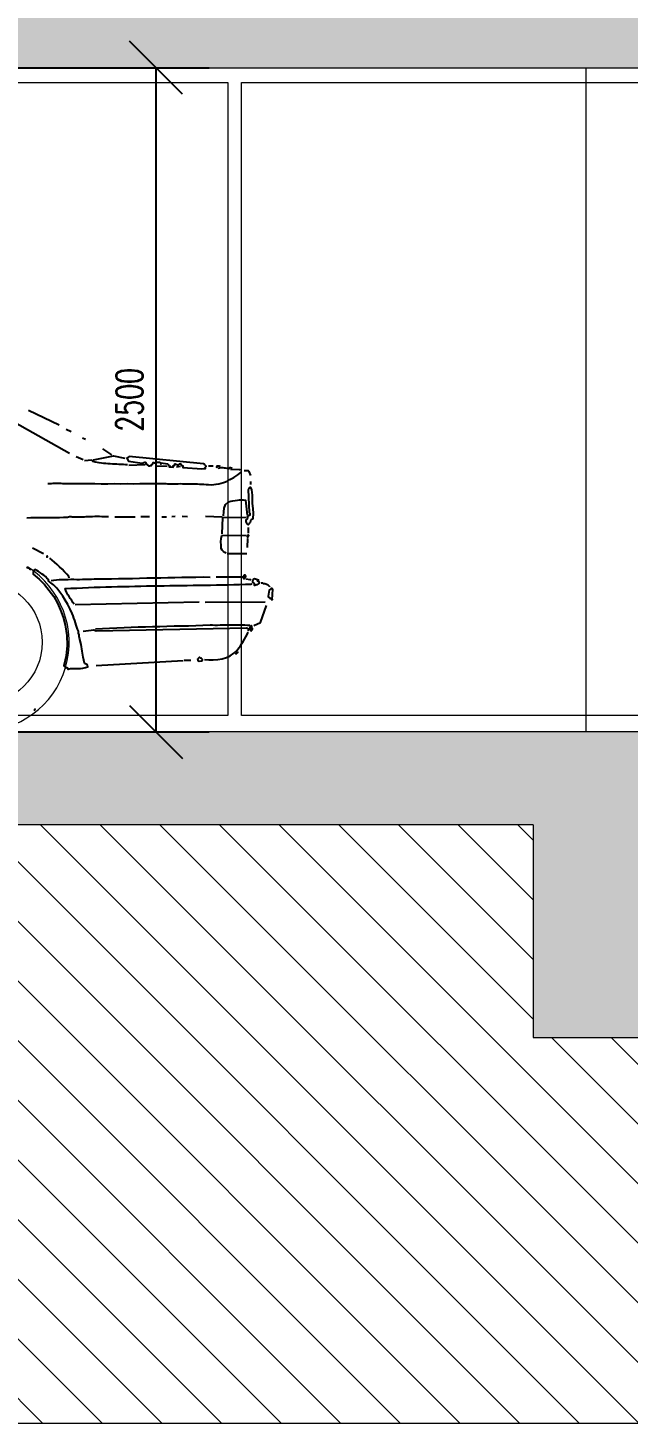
# Model space of a CAD drawing. Header units: metres. Extents: x -45 to 1930, y -347 to 488.
# Drawn here: x 241.33 to 243.59, y -146.25 to -141 of the extents above; entities that cross this region are included whole.
import ezdxf

# ---------------------------------------------------------------- set-up
doc = ezdxf.new("R2010")
doc.units = ezdxf.units.M
doc.header["$PDMODE"] = 3
doc.layers.add('FLOATINGWINDOWS', color=2, linetype='Continuous', plot=False)
for name, color, linetype in [('koty', 4, 'Continuous'), ('popis', 6, 'Continuous'), ('SRAFY', 3, 'Continuous'), ('ZARIZOVAKY', 251, 'Continuous')]:
    doc.layers.add(name, color=color, linetype=linetype)
doc.styles.add('ROMANS', font='romans.shx', dxfattribs={"width": 0.7})
doc.dimstyles.new('andr', dxfattribs={"dimtxt": 0.1, "dimasz": 0.2, "dimexe": 0.2, "dimexo": 0.2, "dimgap": 0.05, "dimtad": 1, "dimlfac": 1000, "dimrnd": 10, "dimtxsty": 'Standard', "dimblk": 'OBLIQUE', "dimcen": 2.5, "dimclrd": 7, "dimclre": 7, "dimclrt": 7, "dimadec": 0, "dimazin": 0, "dimtfac": 1, "dimtmove": 0, "dimatfit": 3, "dimldrblk": 'OBLIQUE', "dimfxl": 0, "dimarcsym": 0})

# ---------------------------------------------------------------- blocks, each defined once
blk = doc.blocks.new('BMW5-BOK')
for points in [[(3.9413, 1.0407), (3.7339, 1.1575)], [(3.902, 1.1465), (3.7863, 1.2023)], [(3.9472, 1.122), (3.929, 1.131)], [(4.0018, 1.0926), (3.9907, 1.0983)], [(4.1008, 1.0355), (4.066, 1.0575)], [(3.9929, 1.0161), (3.9659, 1.0284)], [(3.9976, 1.0145), (4.0256, 1.0165)], [(4.1601, 0.998), (4.1521, 0.9981), (4.1442, 0.999), (4.1354, 0.9991), (4.1274, 0.9992), (4.1195, 1.0001), (4.1107, 1.0003), (4.1027, 1.0004), (4.094, 1.0013), (4.086, 1.0014), (4.078, 1.0023), (4.0692, 1.0032), (4.0613, 1.0041), (4.0533, 1.005), (4.0454, 1.0067), (4.0374, 1.0084), (4.0295, 1.0109), (4.0295, 1.0125), (4.0295, 1.0141), (4.0303, 1.0156), (4.0312, 1.0164), (4.1071, 1.0314), (4.1493, 1.0229)], [(4.439, 0.9824), (4.4534, 0.9838), (4.4526, 0.9838), (4.4518, 0.9838), (4.4502, 0.9846), (4.4494, 0.9854), (4.4551, 0.9933), (4.4536, 0.9958), (4.4512, 0.9982), (4.4488, 0.9998), (4.4457, 1.0015), (4.1653, 1.029), (4.1572, 1.0228), (4.1635, 1.0115), (4.2144, 1.0045), (4.2248, 1.0083), (4.2264, 1.0075), (4.228, 1.0067), (4.228, 1.0043), (4.2287, 1.0019), (4.2303, 1.0011), (4.2311, 1.0011), (4.2327, 1.0002), (4.2343, 0.9994), (4.2343, 0.9978), (4.2351, 0.9978), (4.2351, 0.9978), (4.2342, 0.9962), (4.2382, 0.9946), (4.2422, 0.9946), (4.2462, 0.9953), (4.2502, 0.9952), (4.2494, 0.9976), (4.2502, 0.9984), (4.2518, 1), (4.2542, 1.0008), (4.2551, 1.0015), (4.2559, 1.0031), (4.2559, 1.0047), (4.2567, 1.0063), (4.2583, 1.0063), (4.2599, 1.0055), (4.2615, 1.0047), (4.2622, 1.0039), (4.2655, 1.007), (4.2703, 1.0077), (4.2751, 1.0077), (4.2798, 1.0076), (4.283, 1.0068), (4.2838, 1.0051), (4.2846, 1.0028), (4.2853, 1.0004), (4.2862, 1.0011), (4.2862, 1.0027), (4.2862, 1.0043), (4.2862, 1.0059), (4.3101, 1.0016), (4.3109, 1.0008), (4.3117, 1), (4.3124, 0.9984), (4.3132, 0.9976), (4.314, 0.996), (4.3148, 0.9952), (4.3172, 0.9951), (4.3188, 0.9943), (4.3188, 0.9927), (4.3187, 0.9919), (4.3179, 0.9911), (4.3163, 0.9904), (4.3315, 0.9894), (4.3307, 0.9918), (4.3315, 0.9934), (4.3331, 0.9941), (4.3355, 0.9949), (4.3388, 1.0013), (4.3483, 0.9972), (4.3499, 0.9971), (4.3515, 0.9979), (4.3531, 0.9987), (4.3539, 1.0002), (4.3555, 1.001), (4.3579, 1.001), (4.3595, 1.001), (4.3619, 1.0001), (4.3619, 1.0001), (4.3619, 0.9985), (4.3619, 0.9978), (4.3627, 0.997), (4.3634, 0.9954), (4.3642, 0.9945), (4.3666, 0.9945), (4.3682, 0.9937), (4.369, 0.9921), (4.3682, 0.9913), (4.3674, 0.9897), (4.3673, 0.9881), (4.439, 0.9824)], [(4.1649, 0.9971), (4.2263, 0.9987)], [(3.8601, 0.9278), (3.8665, 0.9277), (3.8737, 0.9276), (3.8801, 0.9283), (3.8872, 0.9282), (3.8944, 0.9289), (3.9008, 0.9289), (3.908, 0.9288), (3.9144, 0.9279), (3.9391, 0.9275), (3.963, 0.9272), (3.9877, 0.9269), (4.0116, 0.9274), (4.0364, 0.9271), (4.0603, 0.9268), (4.085, 0.9265), (4.1089, 0.9269), (4.1337, 0.9266), (4.1576, 0.9271), (4.1823, 0.9268), (4.2062, 0.9273), (4.231, 0.9269), (4.2549, 0.9274), (4.2796, 0.9271), (4.3043, 0.9276), (4.3099, 0.9267), (4.3147, 0.9266), (4.3203, 0.9266), (4.325, 0.9257), (4.333, 0.9264), (4.3418, 0.9263), (4.3498, 0.9262), (4.3585, 0.9269), (4.3665, 0.9268), (4.3745, 0.9267), (4.3825, 0.9266), (4.3905, 0.9265), (4.3984, 0.9263), (4.4064, 0.9262), (4.4152, 0.9261), (4.4232, 0.926), (4.4311, 0.9251), (4.4391, 0.925), (4.4471, 0.9249), (4.455, 0.924), (4.4646, 0.9231), (4.4749, 0.9229), (4.4845, 0.9236), (4.4933, 0.9251), (4.5029, 0.9266), (4.5117, 0.9289), (4.5205, 0.9311), (4.5285, 0.9342), (4.5373, 0.9381), (4.5446, 0.942), (4.5526, 0.9459), (4.5598, 0.9505), (4.5671, 0.9552), (4.5743, 0.9599), (4.5807, 0.9646), (4.5872, 0.9701)], [(4.2645, 0.9934), (4.3084, 0.9929)], [(4.3442, 0.99), (4.3594, 0.9922)], [(4.4814, 0.9922), (4.4639, 0.9932)], [(4.4981, 0.9864), (4.4965, 0.9872), (4.4957, 0.988), (4.4958, 0.9888), (4.495, 0.9904), (4.4966, 0.9936), (4.5006, 0.9943), (4.5046, 0.9943), (4.5078, 0.9927)], [(4.5013, 0.9848), (4.5053, 0.9863), (4.5093, 0.9871), (4.5133, 0.9878), (4.5181, 0.9877), (4.5228, 0.9869), (4.5276, 0.986), (4.5332, 0.9852), (4.5379, 0.9843)], [(4.5435, 0.9826), (4.5427, 0.9827), (4.5419, 0.9834), (4.5419, 0.985), (4.5419, 0.9858), (4.5444, 0.9874), (4.5475, 0.9874), (4.5507, 0.9865), (4.5531, 0.9857)], [(4.5475, 0.981), (4.5809, 0.9806), (4.5818, 0.9806), (4.5825, 0.9797), (4.5833, 0.9781), (4.5841, 0.9781)], [(4.6237, 0.9577), (4.6175, 0.9721), (4.6175, 0.9721), (4.6168, 0.9729), (4.6159, 0.9737), (4.6152, 0.9746), (4.5984, 0.9756)], [(4.6149, 0.7728), (4.6165, 0.7744), (4.619, 0.7767), (4.6206, 0.7791), (4.6222, 0.7823), (4.6248, 0.7926), (4.6328, 0.7957), (4.6338, 0.814), (4.6325, 0.8332), (4.6303, 0.8523), (4.6306, 0.8723), (4.6299, 0.8834), (4.6293, 0.8938), (4.6278, 0.9034), (4.6239, 0.9122), (4.6207, 0.9123), (4.6183, 0.9107), (4.6159, 0.9075), (4.6143, 0.9044), (4.6171, 0.8182), (4.6195, 0.8158), (4.6194, 0.8134), (4.6194, 0.8102), (4.6186, 0.807), (4.617, 0.8071), (4.6162, 0.8071), (4.6146, 0.8063), (4.613, 0.8063), (4.6113, 0.8039), (4.6113, 0.8007), (4.6113, 0.7976), (4.6104, 0.7952), (4.6096, 0.7936), (4.6088, 0.792), (4.6072, 0.7912), (4.6048, 0.7897), (4.6047, 0.7849), (4.6063, 0.7801), (4.6086, 0.7761), (4.6125, 0.7728), (4.6125, 0.7728), (4.6141, 0.7728), (4.6149, 0.7728), (4.6149, 0.7728)], [(4.6233, 0.9242), (4.6242, 0.9345)], [(4.5213, 0.8059), (4.5215, 0.8203), (4.5232, 0.8346), (4.529, 0.8481), (4.5395, 0.8591), (4.5483, 0.8606), (4.5563, 0.8621), (4.5651, 0.8635), (4.5731, 0.865), (4.5811, 0.8665), (4.589, 0.8664), (4.5962, 0.8663), (4.6034, 0.8646), (4.6098, 0.8079)], [(3.7803, 0.7988), (3.7954, 0.7994), (3.8114, 0.7992), (3.8266, 0.7998), (3.8425, 0.7996), (3.8577, 0.7994), (3.8736, 0.7992), (3.8888, 0.7998), (3.9039, 0.7996), (3.9191, 0.8002), (3.9342, 0.8008), (3.9374, 0.8024), (3.9414, 0.8031), (3.9446, 0.8031), (3.9478, 0.803), (3.951, 0.8022), (3.9542, 0.8022), (3.9574, 0.8021), (3.9606, 0.8021), (3.9685, 0.802), (3.9757, 0.8019), (3.9829, 0.8018), (3.9901, 0.8025), (3.9973, 0.8024), (4.0036, 0.8031), (4.0108, 0.803), (4.018, 0.8029), (4.0276, 0.8036), (4.0364, 0.8042), (4.0451, 0.8041), (4.0539, 0.804), (4.0627, 0.8031), (4.0714, 0.803), (4.0794, 0.8029), (4.0882, 0.8028)], [(4.1121, 0.8025), (4.1879, 0.8015)], [(4.2094, 0.8036), (4.2421, 0.8032)], [(4.2892, 0.8025), (4.3059, 0.8023)], [(4.3258, 0.8029), (4.3394, 0.8043)], [(4.3657, 0.8039), (4.3856, 0.8037)], [(4.5156, 0.8004), (4.4534, 0.8028)], [(4.5156, 0.7374), (4.5188, 0.7995), (4.6065, 0.8008)], [(4.6145, 0.7409), (4.6148, 0.7624)], [(3.8431, 0.6624), (3.8019, 0.6837)], [(4.5314, 0.6654), (4.5258, 0.6679), (4.5203, 0.6719), (4.5156, 0.6768), (4.5117, 0.6824), (4.5118, 0.6952), (4.5112, 0.7079), (4.5122, 0.7199), (4.5147, 0.7318), (4.6056, 0.733)], [(4.6119, 0.725), (4.6127, 0.7258), (4.6143, 0.7273), (4.6152, 0.7289), (4.616, 0.7305), (4.616, 0.7321), (4.6152, 0.7329), (4.6136, 0.7329), (4.612, 0.733), (4.6112, 0.7321), (4.6104, 0.7298), (4.6103, 0.7274), (4.6111, 0.725), (4.6111, 0.725), (4.6119, 0.725), (4.6119, 0.725), (4.6119, 0.725)], [(4.6106, 0.6867), (4.6119, 0.721)], [(3.7795, 0.613), (3.785, 0.6106), (3.7905, 0.6065), (3.7961, 0.6032)], [(3.8565, 0.6511), (3.8565, 0.6511), (3.8581, 0.6511), (3.8589, 0.6511), (3.8589, 0.6511), (3.8589, 0.6527), (3.8581, 0.6535), (3.8565, 0.6543), (3.8557, 0.6535), (3.8557, 0.6519), (3.8557, 0.6511), (3.8557, 0.6503), (3.8565, 0.6511)], [(3.94, 0.5718), (3.94, 0.5734), (3.9392, 0.5751), (3.9385, 0.5758), (3.9385, 0.5774), (3.9306, 0.5863), (3.922, 0.5952), (3.9133, 0.6049), (3.9039, 0.6138), (3.8944, 0.6227), (3.885, 0.6316), (3.8755, 0.6389), (3.8668, 0.6462)], [(4.5346, 0.6638), (4.6087, 0.6644)], [(3.9355, 0.229), (3.9443, 0.2305), (3.9539, 0.2311), (3.9635, 0.231), (3.973, 0.2309), (3.9826, 0.2316), (3.9914, 0.2322), (4.001, 0.2345), (4.0098, 0.2376), (4.0083, 0.2424), (4.0059, 0.2464), (4.0012, 0.2489), (3.9972, 0.2513), (3.9927, 0.2737), (3.9891, 0.2969), (3.9846, 0.3216), (3.9785, 0.3449), (3.9778, 0.3521), (3.9771, 0.3584), (3.9756, 0.364), (3.9749, 0.3712), (3.971, 0.3792), (3.9687, 0.3873), (3.9664, 0.3944), (3.9633, 0.4025), (3.9611, 0.4121), (3.958, 0.4209), (3.9549, 0.4289), (3.951, 0.4377), (3.9433, 0.4546), (3.9347, 0.4714), (3.9254, 0.4883), (3.916, 0.5036), (3.905, 0.5189), (3.8933, 0.5334), (3.8806, 0.5463), (3.8657, 0.5577), (3.8641, 0.5585), (3.8633, 0.5593), (3.8625, 0.5601), (3.8617, 0.5601), (3.8617, 0.5609), (3.8617, 0.5625), (3.8617, 0.5641), (3.8618, 0.5657), (3.8563, 0.5713), (3.8508, 0.577), (3.8444, 0.5819), (3.8381, 0.5867), (3.8318, 0.5908), (3.8247, 0.5957), (3.8176, 0.5998), (3.8104, 0.6039), (3.8096, 0.6023), (3.8088, 0.6015), (3.8072, 0.5999), (3.8048, 0.5991), (3.8055, 0.5951), (3.8047, 0.592), (3.8039, 0.5896), (3.8046, 0.5864), (3.8267, 0.5669), (3.8472, 0.5468), (3.8652, 0.525), (3.8817, 0.5016), (3.8957, 0.4775), (3.9073, 0.4511), (3.9173, 0.4238), (3.9249, 0.395), (3.9308, 0.3558), (3.9319, 0.3175), (3.9282, 0.2793), (3.9197, 0.2411), (3.9268, 0.2331), (3.9276, 0.2331), (3.9292, 0.2338), (3.93, 0.2346), (3.9308, 0.2346), (3.9332, 0.233), (3.9347, 0.2306), (3.9347, 0.229), (3.9355, 0.229)], [(4.6011, 0.5712), (4.6012, 0.572), (4.602, 0.5736), (4.602, 0.5744), (4.602, 0.576), (4.602, 0.576), (4.6028, 0.5767), (4.6044, 0.5767), (4.6052, 0.5767), (4.6044, 0.5791), (4.6037, 0.5807), (4.6013, 0.5823), (4.5997, 0.5832), (4.5973, 0.5816), (4.5964, 0.5784), (4.5956, 0.5752), (4.5956, 0.5712), (4.5963, 0.5697), (4.5979, 0.5696), (4.5995, 0.5696), (4.6011, 0.5712)], [(3.8721, 0.5624), (3.8825, 0.5638), (3.8928, 0.5645), (3.9033, 0.5659), (3.9144, 0.5658), (3.9248, 0.5665), (3.936, 0.5663), (3.9463, 0.567), (3.9575, 0.5668), (3.9686, 0.5667), (3.979, 0.5666), (3.9902, 0.5672), (4.0013, 0.5671), (4.0125, 0.5669), (4.0237, 0.5676), (4.0341, 0.5682), (4.0452, 0.5689), (4.0724, 0.5685), (4.0987, 0.569), (4.125, 0.5694), (4.1521, 0.5699), (4.1784, 0.5703), (4.2048, 0.5708), (4.2319, 0.572), (4.2582, 0.5725), (4.2846, 0.5729), (4.3109, 0.5734), (4.338, 0.5738), (4.3643, 0.5751), (4.3906, 0.5747), (4.417, 0.5752), (4.4441, 0.5756), (4.4704, 0.5753)], [(3.9587, 0.4735), (3.9539, 0.4799), (3.9493, 0.4872), (3.9438, 0.4944), (3.9399, 0.5017), (3.9352, 0.5089), (3.9313, 0.5162), (3.9274, 0.5242), (3.9251, 0.5322), (3.9467, 0.5335), (3.9682, 0.534), (3.9906, 0.5353), (4.0121, 0.5358), (4.0337, 0.5371), (4.056, 0.5376), (4.0775, 0.5382), (4.0991, 0.5387), (4.1214, 0.5392), (4.1429, 0.5397), (4.1653, 0.5402), (4.1868, 0.5407), (4.2092, 0.5412), (4.2307, 0.5417), (4.253, 0.5422), (4.2746, 0.5428), (4.2969, 0.5425), (4.3184, 0.543), (4.3408, 0.5435), (4.3623, 0.544), (4.3846, 0.5437), (4.4062, 0.5442), (4.4285, 0.5447), (4.4501, 0.5452), (4.4716, 0.545), (4.4939, 0.5455), (4.5155, 0.546), (4.5378, 0.5465), (4.5593, 0.547), (4.5809, 0.5475), (4.6032, 0.548), (4.6248, 0.5486), (4.6248, 0.5486), (4.6264, 0.5493), (4.6272, 0.5501), (4.6272, 0.5501)], [(4.4927, 0.5758), (4.5924, 0.5761)], [(4.6234, 0.5645), (4.6234, 0.5645), (4.6226, 0.5653), (4.6218, 0.5653), (4.6218, 0.5653), (4.6051, 0.5671)], [(4.6391, 0.5452), (4.6439, 0.5467), (4.6479, 0.5466), (4.6519, 0.5482), (4.6551, 0.5505), (4.6559, 0.5537), (4.6536, 0.5569), (4.6504, 0.5594), (4.6489, 0.5626), (4.6497, 0.5642), (4.6505, 0.5649), (4.6521, 0.5649), (4.6529, 0.5641), (4.6378, 0.5683), (4.6346, 0.5676), (4.633, 0.566), (4.6313, 0.5636), (4.6297, 0.5612), (4.6297, 0.5597), (4.6297, 0.5588), (4.6297, 0.5572), (4.6296, 0.5557), (4.636, 0.5508), (4.636, 0.55), (4.6359, 0.5484), (4.6359, 0.5468), (4.6359, 0.5452), (4.6367, 0.5452), (4.6375, 0.5452), (4.6383, 0.5452), (4.6391, 0.5452)], [(4.6948, 0.5381), (4.6948, 0.5381), (4.694, 0.5397), (4.6932, 0.5405), (4.6932, 0.5405), (4.6917, 0.5429), (4.6893, 0.5445), (4.6861, 0.5461), (4.683, 0.5478), (4.6798, 0.5486), (4.6766, 0.5495), (4.6726, 0.5503), (4.6695, 0.552), (4.6671, 0.5528), (4.6655, 0.5528), (4.6647, 0.5528), (4.6631, 0.5528)], [(4.7038, 0.4901), (4.7067, 0.5299), (4.7059, 0.5315), (4.7043, 0.5324), (4.7019, 0.5324), (4.6987, 0.5316), (4.6923, 0.5261), (4.6888, 0.5031), (4.6895, 0.5007), (4.6903, 0.4998), (4.6919, 0.4998), (4.6943, 0.4982), (4.695, 0.4958), (4.6982, 0.495), (4.7006, 0.4949), (4.7038, 0.4925), (4.7038, 0.4917), (4.7038, 0.4909), (4.7038, 0.4901), (4.7029, 0.4893), (4.7029, 0.4893), (4.7038, 0.4901), (4.7038, 0.4901), (4.7038, 0.4901)], [(3.9626, 0.4719), (4.4293, 0.4817)], [(4.4524, 0.4814), (4.6781, 0.4824)], [(4.6355, 0.3929), (4.6596, 0.4038), (4.6827, 0.468)], [(3.9924, 0.3718), (4.0323, 0.3769), (4.0411, 0.3728), (4.6075, 0.3837), (4.6082, 0.3837), (4.609, 0.3829), (4.6098, 0.3829), (4.6106, 0.382)], [(4.0388, 0.3808), (4.0659, 0.382), (4.0923, 0.3832), (4.1194, 0.3845), (4.1465, 0.3857), (4.1736, 0.3862), (4.2, 0.3874), (4.2271, 0.3879), (4.2542, 0.3891), (4.2813, 0.3896), (4.3077, 0.39), (4.3348, 0.3912), (4.3619, 0.3917), (4.3891, 0.3921), (4.4162, 0.3934), (4.4433, 0.3938), (4.4704, 0.3951), (4.48, 0.3949), (4.4888, 0.3948), (4.4983, 0.3947), (4.5079, 0.3953), (4.5175, 0.3952), (4.5263, 0.3951), (4.5358, 0.3958), (4.5454, 0.3957), (4.555, 0.3955), (4.5637, 0.3954), (4.5733, 0.3961), (4.5829, 0.396), (4.5917, 0.3951), (4.6012, 0.3949), (4.6108, 0.3948), (4.6195, 0.3939)], [(4.4488, 0.2646), (4.4655, 0.2635), (4.4823, 0.2633), (4.499, 0.2647), (4.5158, 0.2677), (4.5318, 0.2722), (4.5463, 0.2792), (4.56, 0.2886), (4.5721, 0.3004), (4.5786, 0.3083), (4.5843, 0.317), (4.5899, 0.3249), (4.5948, 0.3328), (4.5997, 0.3415), (4.6046, 0.3502), (4.6095, 0.3589), (4.6136, 0.3677)], [(4.6265, 0.3739), (4.6273, 0.3755), (4.6289, 0.377), (4.6297, 0.3786), (4.6306, 0.3818), (4.6298, 0.3818), (4.6282, 0.3826), (4.6266, 0.3827), (4.625, 0.3827), (4.625, 0.3851), (4.6266, 0.3866), (4.6274, 0.3882), (4.6275, 0.3906), (4.6267, 0.3914), (4.6251, 0.3914), (4.6243, 0.3914), (4.6227, 0.3907), (4.6194, 0.3851), (4.6202, 0.3827), (4.6194, 0.3811), (4.6178, 0.3804), (4.6154, 0.3796), (4.6146, 0.3788), (4.6137, 0.3772), (4.6137, 0.3756), (4.6137, 0.374), (4.6226, 0.3803), (4.6242, 0.3787), (4.6241, 0.3771), (4.6233, 0.3747), (4.6241, 0.3731), (4.6241, 0.3731), (4.6257, 0.3739), (4.6265, 0.3739), (4.6265, 0.3739)], [(4.3722, 0.2631), (4.3985, 0.2628)], [(4.4296, 0.2592), (4.44, 0.2599), (4.4408, 0.2607), (4.4408, 0.2622), (4.4416, 0.263), (4.4416, 0.2646), (4.44, 0.2663), (4.4377, 0.2687), (4.4353, 0.2703), (4.4322, 0.2719), (4.4297, 0.272), (4.4273, 0.2704), (4.4249, 0.2688), (4.4233, 0.2665), (4.4241, 0.2641), (4.4248, 0.2617), (4.4264, 0.26), (4.4288, 0.2592), (4.4288, 0.2592), (4.4296, 0.2592), (4.4296, 0.2592), (4.4296, 0.2592)], [(4.5663, 0.2845), (4.5744, 0.2924), (4.5663, 0.2845)], [(4.041, 0.2419), (4.369, 0.2608)], [(3.8083, 0.0735), (3.8091, 0.0743), (3.8099, 0.0751), (3.8107, 0.0759), (3.8115, 0.0775), (3.8083, 0.0735)]]:
    blk.add_lwpolyline(points)
at = {"lineweight": 0}
blk.add_circle((3.6048, 0.3298), 0.2334, dxfattribs=at)
blk.add_arc((3.6048, 0.3298), 0.335, 120.4721, 57.8153, dxfattribs=at)
blk = doc.blocks.new('_OBLIQUE')
at = {"color": 0, "linetype": 'ByBlock'}
blk.add_line((-0.5, -0.5), (0.5, 0.5), dxfattribs=at)
blk = doc.blocks.new('*D43')
at = {"layer": 'Defpoints', "color": 0, "linetype": 'Continuous', "lineweight": 0}
for p in [(240.8928, -141.1472), (241.8131, -141.1472), (240.8928, -143.6472)]:
    blk.add_point(p, dxfattribs=at)
at = {"layer": 'koty', "color": 7, "linetype": 'Continuous', "lineweight": -2}
for p, q in [((241.0928, -141.1472), (242.0131, -141.1472)), ((241.8131, -143.6472), (241.8131, -141.1472)), ((241.0928, -143.6472), (242.0131, -143.6472))]:
    blk.add_line(p, q, dxfattribs=at)
at = {"layer": 'koty', "color": 7, "linetype": 'Continuous', "lineweight": -2, "xscale": 0.2, "yscale": 0.2, "zscale": 0.2}
for p, rotation in [((241.8131, -141.1472), 90), ((241.8131, -143.6472), 270)]:
    blk.add_blockref('_OBLIQUE', p, dxfattribs=dict(at, rotation=rotation))
at = {"layer": 'koty', "color": 7, "linetype": 'Continuous', "lineweight": 0, "insert": (241.7131, -142.3972), "char_height": 0.1, "attachment_point": 5, "rotation": 90, "style": 'ROMANS'}
blk.add_mtext('2500', dxfattribs=at)

msp = doc.modelspace()

# ---------------------------------------------------------------- hatches: boundary and pattern name
at = {"layer": 'SRAFY', "linetype": 'Continuous', "lineweight": 0}
for points in [[(233.704501, -137.847185), (233.254501, -137.847185), (233.254501, -141.147185), (240.254501, -141.147185), (244.287007, -141.147185), (244.287007, -141.597185), (244.387007, -141.597185), (244.387007, -141.147185), (247.282439, -141.147185), (247.282439, -141.597185), (247.382439, -141.597185), (247.382439, -141.147185), (248.532439, -141.147185), (248.532439, -141.011736), (247.382439, -141.011736), (247.382439, -140.847185), (247.082439, -140.847185), (245.732439, -140.847185), (245.632439, -140.847185), (244.582439, -140.847185), (244.482439, -140.847185), (243.012439, -140.847185), (242.712439, -140.847185), (233.704501, -140.847185), (233.704501, -138.147185), (241.372439, -138.147185), (241.372439, -138.797185), (241.472439, -138.797185), (241.472439, -138.147185), (242.712439, -138.147185), (242.712439, -140.847185), (243.012439, -140.847185), (243.012439, -140.535641), (243.012439, -138.147185), (243.394886, -138.147185), (244.482439, -138.147185), (244.482439, -140.847185), (244.582439, -140.847185), (244.582439, -138.147185), (245.632439, -138.147185), (245.632439, -140.847185), (245.732439, -140.847185), (245.732439, -138.147185), (247.082439, -138.147185), (247.082439, -140.847185), (247.382439, -140.847185), (247.382439, -138.147185), (248.532439, -138.147185), (248.532439, -138.023656), (248.257439, -138.023656), (247.382439, -138.023656), (247.382439, -137.847185), (246.223101, -137.847185), (246.195597, -137.947185), (246.168094, -137.847185), (245.732439, -137.847185), (245.632439, -137.847185), (244.582439, -137.847185), (244.482439, -137.847185), (243.012439, -137.847185), (242.712439, -137.847185)], [(241.806211, -143.647185, -0.00747293), (241.796197, -143.647185), (234.273508, -143.647185), (234.273508, -144.797185), (234.973508, -144.797185), (234.973508, -143.997185), (239.483903, -143.997185), (239.483903, -144.797185), (240.183903, -144.797185), (240.183903, -143.997185), (243.232439, -143.997185), (243.232439, -144.797185), (243.932439, -144.797185), (243.932439, -143.997185), (246.882439, -143.997185), (246.882439, -144.797185), (247.582439, -144.797185), (247.582439, -143.997185), (251.182439, -143.997185), (251.182439, -144.797185), (251.882439, -144.797185), (251.882439, -143.997185), (257.351689, -143.997185), (257.351689, -144.797185), (258.051689, -144.797185), (258.051689, -143.997185), (258.051689, -143.647185)]]:
    msp.add_hatch(color=256, dxfattribs=at).paths.add_polyline_path(points)
h = msp.add_hatch(dxfattribs=at)
h.set_pattern_fill('ANSI31', color=251, scale=0.05, style=0)
h.set_pattern_definition([(135, (163.36765, -22.20767), (-0.1122532, -0.1122532), [])])
h.paths.add_polyline_path([(240.183903, -143.997185), (240.183903, -144.797185), (239.483903, -144.797185), (239.483903, -143.997185), (234.973508, -143.997185), (234.973508, -144.797185), (234.273508, -144.797185), (234.273508, -143.797185), (229.249148, -143.797185), (229.249148, -146.248956), (265.143511, -146.248956), (265.143511, -143.647185), (258.051689, -143.647185), (258.051689, -143.997185), (258.051689, -144.797185), (257.351689, -144.797185), (257.351689, -143.997185), (251.882439, -143.997185), (251.882439, -144.797185), (251.182439, -144.797185), (251.182439, -143.997185), (247.582439, -143.997185), (247.582439, -144.797185), (246.882439, -144.797185), (246.882439, -143.997185), (243.932439, -143.997185), (243.932439, -144.797185), (243.232439, -144.797185), (243.232439, -143.997185)])

# ---------------------------------------------------------------- linework, layer by layer
at = {"layer": 'FLOATINGWINDOWS', "linetype": 'Continuous', "lineweight": 0}
msp.add_line((229.249148, -146.248956), (265.266575, -146.248956), dxfattribs=at)
at = {"layer": 'popis', "linetype": 'Continuous', "lineweight": 0}
for p, q in [((265.143511, -143.647185), (229.249148, -143.647185)), ((243.232439, -143.997185), (240.183903, -143.997185)), ((243.232439, -143.997185), (243.232439, -144.797185)), ((243.232439, -144.797185), (243.932439, -144.797185))]:
    msp.add_line(p, q, dxfattribs=at)
at = {"layer": 'SRAFY', "linetype": 'Continuous', "lineweight": 0}
for p, q in [((233.704501, -141.147185), (244.287007, -141.147185)), ((243.432439, -143.647185), (243.432439, -141.147185))]:
    msp.add_line(p, q, dxfattribs=at)
at = {"layer": 'ZARIZOVAKY', "linetype": 'Continuous', "lineweight": 0}
for points in [[(240.027926, -141.20238), (242.082847, -141.20238), (242.082847, -143.585565), (240.027926, -143.585565)], [(242.134062, -141.20238), (244.20721, -141.20238), (244.20721, -143.585565), (242.134062, -143.585565)]]:
    msp.add_lwpolyline(points, close=True, dxfattribs=at)

# ---------------------------------------------------------------- block references
at = {"linetype": 'Continuous', "lineweight": 0}
msp.add_blockref('BMW5-BOK', (237.546023, -143.639623), dxfattribs=at)

# ---------------------------------------------------------------- dimensions: what is measured, and where the dimension line sits
at = {"layer": 'koty', "linetype": 'Continuous', "lineweight": 0}
dim = msp.add_linear_dim(base=(241.813071, -141.147185), p1=(240.892836, -143.647185), p2=(240.892836, -141.147185), angle=90, dimstyle='andr', override={"dimtxsty": 'ROMANS'}, dxfattribs=at)
dim.commit()
dim.dimension.update_dxf_attribs({"geometry": '*D43', "text_midpoint": (241.713071, -142.397185)})

doc.saveas('drawing.dxf')
